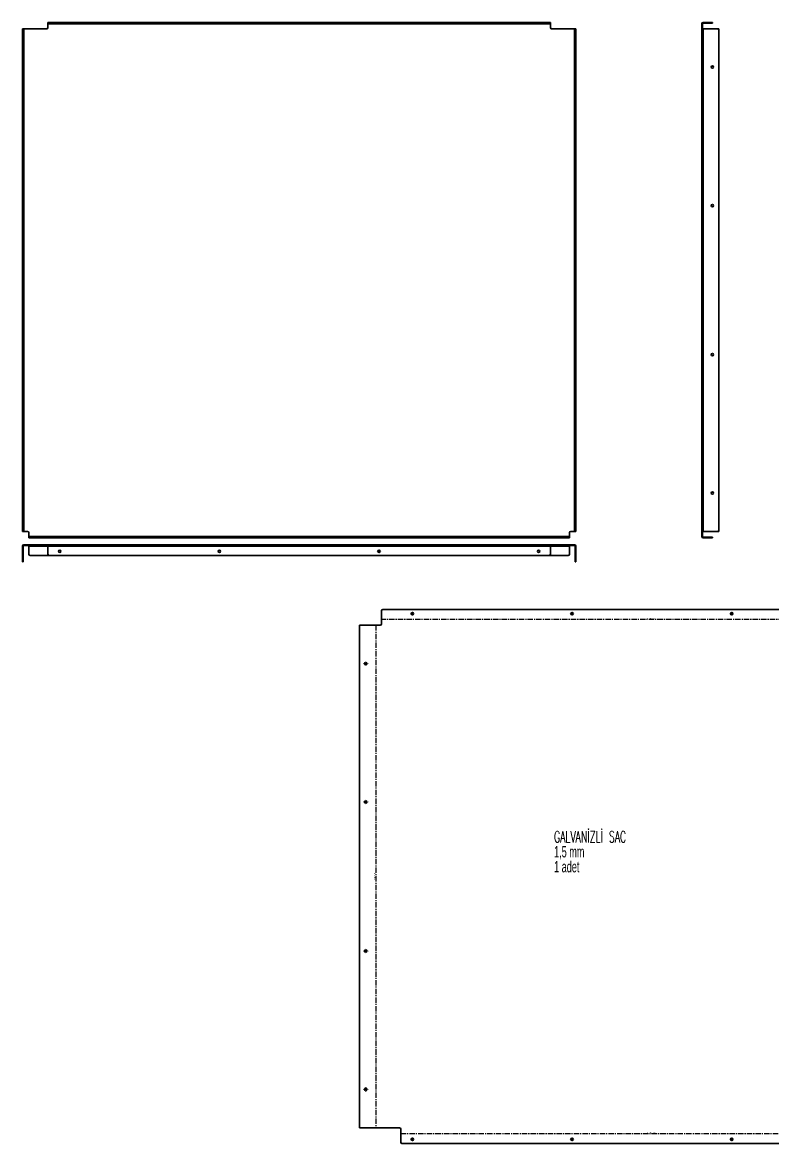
# Model space of a CAD drawing. Header units: millimetres. Extents: x -1349 to 2175, y -1193 to 1439.
# Drawn here: x -1349 to 413, y -1193 to 1439 of the extents above; entities that cross this region are included whole.
import ezdxf

# ---------------------------------------------------------------- set-up
doc = ezdxf.new("R2010")
doc.units = ezdxf.units.MM
doc.linetypes.add('CENTERX2', pattern=[20.32, 12.7, -2.54, 2.54, -2.54])
doc.styles.add('SLDTEXTSTYLE0', font='TXT', dxfattribs={"width": 0.605, "bigfont": 'bigfont'})
doc.styles.add('SLDTEXTSTYLE1', font='TXT', dxfattribs={"width": 0.605})
doc.styles.add('SLDTEXTSTYLE2', font='TXT', dxfattribs={"width": 0.5675})

# ---------------------------------------------------------------- blocks, each defined once
blk = doc.blocks.new('SW_NOTE_0')
at = {"color": 0, "linetype": 'Continuous', "lineweight": 0, "attachment_point": 1}
for s, insert, char_height, style in [('GALVANİZLİ SAC', (0, 34.1), 26.458, 'SLDTEXTSTYLE0'), ('1,5 mm', (0, -1.2), 26.46, 'SLDTEXTSTYLE1'), ('1 adet', (0, -36.4), 26.46, 'SLDTEXTSTYLE1')]:
    blk.add_mtext(s, dxfattribs=dict(at, insert=insert, char_height=char_height, style=style))
blk = doc.blocks.new('SW_CENTERMARKSYMBOL_0')
at = {"color": 0, "linetype": 'Continuous', "lineweight": 18}
for p, q in [((-5, 0), (-5.25, 0)), ((0, 0), (-2.5, 0)), ((0, 5), (0, 5.25)), ((0, 0), (0, 2.5)), ((0, 0), (0, -2.5)), ((0, 0), (2.5, 0)), ((5, 0), (5.25, 0)), ((0, -5), (0, -5.25))]:
    blk.add_line(p, q, dxfattribs=at)
blk = doc.blocks.new('SW_CENTERMARKSYMBOL_2')
at = {"color": 0, "linetype": 'Continuous', "lineweight": 18}
for p, q in [((-5, 0), (-5.25, 0)), ((0, 0), (-2.5, 0)), ((0, 5), (0, 5.25)), ((0, 0), (0, 2.5)), ((0, 0), (0, -2.5)), ((0, 0), (2.5, 0)), ((5, 0), (5.25, 0)), ((0, -5), (0, -5.25))]:
    blk.add_line(p, q, dxfattribs=at)
blk = doc.blocks.new('SW_CENTERMARKSYMBOL_3')
at = {"color": 0, "linetype": 'Continuous', "lineweight": 18}
for p, q in [((-5, 0), (-5.25, 0)), ((0, 0), (-2.5, 0)), ((0, 5), (0, 5.25)), ((0, 0), (0, 2.5)), ((0, 0), (0, -2.5)), ((0, 0), (2.5, 0)), ((5, 0), (5.25, 0)), ((0, -5), (0, -5.25))]:
    blk.add_line(p, q, dxfattribs=at)
blk = doc.blocks.new('SW_CENTERMARKSYMBOL_4')
at = {"color": 0, "linetype": 'Continuous', "lineweight": 18}
for p, q in [((-5, 0), (-5.25, 0)), ((0, 0), (-2.5, 0)), ((0, 5), (0, 5.25)), ((0, 0), (0, 2.5)), ((0, 0), (0, -2.5)), ((0, 0), (2.5, 0)), ((5, 0), (5.25, 0)), ((0, -5), (0, -5.25))]:
    blk.add_line(p, q, dxfattribs=at)
blk = doc.blocks.new('SW_CENTERMARKSYMBOL_6')
at = {"color": 0, "linetype": 'Continuous', "lineweight": 18}
for p, q in [((-5, 0), (-5.25, 0)), ((0, 0), (-2.5, 0)), ((0, 5), (0, 5.25)), ((0, 0), (0, 2.5)), ((0, 0), (0, -2.5)), ((0, 0), (2.5, 0)), ((5, 0), (5.25, 0)), ((0, -5), (0, -5.25))]:
    blk.add_line(p, q, dxfattribs=at)
blk = doc.blocks.new('SW_CENTERMARKSYMBOL_7')
at = {"color": 0, "linetype": 'Continuous', "lineweight": 18}
for p, q in [((-5, 0), (-5.25, 0)), ((0, 0), (-2.5, 0)), ((0, 5), (0, 5.25)), ((0, 0), (0, 2.5)), ((0, 0), (0, -2.5)), ((0, 0), (2.5, 0)), ((5, 0), (5.25, 0)), ((0, -5), (0, -5.25))]:
    blk.add_line(p, q, dxfattribs=at)
blk = doc.blocks.new('SW_CENTERMARKSYMBOL_8')
at = {"color": 0, "linetype": 'Continuous', "lineweight": 18}
for p, q in [((-5, 0), (-5.25, 0)), ((0, 0), (-2.5, 0)), ((0, 5), (0, 5.25)), ((0, 0), (0, 2.5)), ((0, 0), (0, -2.5)), ((0, 0), (2.5, 0)), ((5, 0), (5.25, 0)), ((0, -5), (0, -5.25))]:
    blk.add_line(p, q, dxfattribs=at)
blk = doc.blocks.new('SW_CENTERMARKSYMBOL_9')
at = {"color": 0, "linetype": 'Continuous', "lineweight": 18}
for p, q in [((-5, 0), (-5.25, 0)), ((0, 0), (-2.5, 0)), ((0, 5), (0, 5.25)), ((0, 0), (0, 2.5)), ((0, 0), (0, -2.5)), ((0, 0), (2.5, 0)), ((5, 0), (5.25, 0)), ((0, -5), (0, -5.25))]:
    blk.add_line(p, q, dxfattribs=at)
blk = doc.blocks.new('SW_CENTERMARKSYMBOL_10')
at = {"color": 0, "linetype": 'Continuous', "lineweight": 18}
for p, q in [((-5, 0), (-5.25, 0)), ((0, 0), (-2.5, 0)), ((0, 5), (0, 5.25)), ((0, 0), (0, 2.5)), ((0, 0), (0, -2.5)), ((0, 0), (2.5, 0)), ((5, 0), (5.25, 0)), ((0, -5), (0, -5.25))]:
    blk.add_line(p, q, dxfattribs=at)
blk = doc.blocks.new('SW_CENTERMARKSYMBOL_11')
at = {"color": 0, "linetype": 'Continuous', "lineweight": 18}
for p, q in [((-5, 0), (-5.25, 0)), ((0, 0), (-2.5, 0)), ((0, 5), (0, 5.25)), ((0, 0), (0, 2.5)), ((0, 0), (0, -2.5)), ((0, 0), (2.5, 0)), ((5, 0), (5.25, 0)), ((0, -5), (0, -5.25))]:
    blk.add_line(p, q, dxfattribs=at)
blk = doc.blocks.new('SW_CENTERMARKSYMBOL_12')
at = {"color": 0, "linetype": 'Continuous', "lineweight": 18}
for p, q in [((-5, 0), (-5.25, 0)), ((0, 0), (-2.5, 0)), ((0, 5), (0, 5.25)), ((0, 0), (0, 2.5)), ((0, 0), (0, -2.5)), ((0, 0), (2.5, 0)), ((5, 0), (5.25, 0)), ((0, -5), (0, -5.25))]:
    blk.add_line(p, q, dxfattribs=at)

msp = doc.modelspace()

# ---------------------------------------------------------------- linework, layer by layer
at = {"color": 7, "linetype": 'Continuous', "lineweight": 35}
for p, q in [((-1349.3, 1424.2), (-1347.8, 1424.2)), ((-1349.3, 1421.2), (-1349.3, 1424.2)), ((-1347.8, 1424.2), (-1347.8, 1421.2)), ((-1346.3, 1424.2), (-1347.8, 1424.2)), ((-1346.3, 244.2), (-1346.3, 1424.2)), ((-1346.3, 1424.2), (-1292.3, 1424.2)), ((-1289.3, 1437.7), (-1289.3, 1439.2)), ((-1289.3, 1439.2), (-1286.3, 1439.2)), ((-1286.3, 1437.7), (-1289.3, 1437.7)), ((-1289.3, 1437.7), (-1289.3, 1436.2)), ((-1289.3, 1436.2), (-109.3, 1436.2)), ((-1289.3, 1427.2), (-1289.3, 1436.2)), ((-1286.3, 1439.2), (-1286.3, 1437.7)), ((-1286.3, 1439.2), (-112.3, 1439.2)), ((-1286.3, 1437.7), (-112.3, 1437.7)), ((-112.3, 1437.7), (-112.3, 1439.2)), ((-112.3, 1439.2), (-109.3, 1439.2)), ((-109.3, 1437.7), (-112.3, 1437.7)), ((-109.3, 1439.2), (-109.3, 1437.7)), ((-109.3, 1436.2), (-109.3, 1437.7)), ((-109.3, 1436.2), (-109.3, 1427.2)), ((-106.3, 1424.2), (-52.3, 1424.2)), ((-52.3, 1424.2), (-52.3, 244.2)), ((-50.8, 1424.2), (-52.3, 1424.2)), ((-50.8, 1424.2), (-50.8, 244.2)), ((-49.3, 1424.2), (-50.8, 1424.2)), ((-49.3, 1424.2), (-49.3, 244.2)), ((247.9, 1436.2), (246.4, 1436.2)), ((246.4, 1427.2), (246.4, 1436.2)), ((246.4, 1427.2), (247.9, 1427.2)), ((246.4, 1424.2), (246.4, 1427.2)), ((246.4, 244.2), (246.4, 1424.2)), ((246.4, 1424.2), (249.4, 1424.2)), ((247.9, 1427.2), (247.9, 1436.2)), ((247.9, 1427.2), (247.9, 1424.2)), ((249.4, 1437.7), (249.4, 1439.2)), ((249.4, 1439.2), (268.4, 1439.2)), ((249.4, 1437.7), (268.4, 1437.7)), ((249.4, 244.2), (249.4, 1424.2)), ((283.4, 1424.2), (249.4, 1424.2)), ((268.4, 1437.7), (268.4, 1439.2)), ((268.4, 1439.2), (271.4, 1439.2)), ((271.4, 1437.7), (268.4, 1437.7)), ((271.4, 1439.2), (271.4, 1437.7)), ((283.4, 1424.2), (286.4, 1424.2)), ((286.4, 1424.2), (286.4, 1421.2)), ((-1349.3, 247.2), (-1349.3, 1421.2)), ((-1347.8, 1421.2), (-1349.3, 1421.2)), ((-1347.8, 247.2), (-1347.8, 1421.2)), ((286.4, 247.2), (286.4, 1421.2)), ((-1349.3, 247.2), (-1347.8, 247.2)), ((-1349.3, 244.2), (-1349.3, 247.2)), ((-1347.8, 244.2), (-1349.3, 244.2)), ((-1347.8, 247.2), (-1347.8, 244.2)), ((-1347.8, 244.2), (-1346.3, 244.2)), ((-1337.3, 244.2), (-1346.3, 244.2)), ((-1334.3, 232.2), (-1334.3, 241.2)), ((-64.3, 241.2), (-64.3, 232.2)), ((-52.3, 244.2), (-61.3, 244.2)), ((-52.3, 244.2), (-50.8, 244.2)), ((-49.3, 244.2), (-50.8, 244.2)), ((249.4, 244.2), (246.4, 244.2)), ((246.4, 241.2), (246.4, 244.2)), ((247.9, 241.2), (246.4, 241.2)), ((246.4, 232.2), (246.4, 241.2)), ((247.9, 244.2), (247.9, 241.2)), ((247.9, 232.2), (247.9, 241.2)), ((249.4, 244.2), (283.4, 244.2)), ((286.4, 244.2), (283.4, 244.2)), ((286.4, 247.2), (286.4, 244.2)), ((-1346.3, 211), (-1346.3, 212.5)), ((-1346.3, 212.5), (-1292.3, 212.5)), ((-1346.3, 211), (-1292.3, 211)), ((-64.3, 232.2), (-1334.3, 232.2)), ((-1334.3, 232.2), (-1334.3, 230.7)), ((-1334.3, 229.2), (-1334.3, 230.7)), ((-1334.3, 230.7), (-1331.3, 230.7)), ((-1331.3, 229.2), (-1334.3, 229.2)), ((-1334.3, 211), (-1334.3, 209.5)), ((-1331.3, 230.7), (-1331.3, 229.2)), ((-67.3, 230.7), (-1331.3, 230.7)), ((-67.3, 229.2), (-1331.3, 229.2)), ((-1292.3, 211), (-1292.3, 212.5)), ((-1292.3, 212.5), (-1289.3, 212.5)), ((-1289.3, 211), (-1292.3, 211)), ((-1289.3, 212.5), (-109.3, 212.5)), ((-1289.3, 209.5), (-1289.3, 212.5)), ((-109.3, 212.5), (-109.3, 209.5)), ((-109.3, 212.5), (-106.3, 212.5)), ((-106.3, 211), (-109.3, 211)), ((-106.3, 212.5), (-106.3, 211)), ((-106.3, 212.5), (-52.3, 212.5)), ((-106.3, 211), (-52.3, 211)), ((-67.3, 229.2), (-67.3, 230.7)), ((-67.3, 230.7), (-64.3, 230.7)), ((-64.3, 229.2), (-67.3, 229.2)), ((-64.3, 230.7), (-64.3, 232.2)), ((-64.3, 230.7), (-64.3, 229.2)), ((-64.3, 209.5), (-64.3, 211)), ((-52.3, 211), (-52.3, 212.5)), ((247.9, 232.2), (246.4, 232.2)), ((249.4, 230.7), (249.4, 229.2)), ((268.4, 230.7), (249.4, 230.7)), ((268.4, 229.2), (249.4, 229.2)), ((268.4, 229.2), (268.4, 230.7)), ((268.4, 230.7), (271.4, 230.7)), ((271.4, 229.2), (268.4, 229.2)), ((271.4, 230.7), (271.4, 229.2)), ((-1347.8, 209.5), (-1349.3, 209.5)), ((-1349.3, 175.5), (-1349.3, 209.5)), ((-1347.8, 175.5), (-1347.8, 209.5)), ((-1334.3, 209.5), (-1289.3, 209.5)), ((-1334.3, 190.5), (-1334.3, 209.5)), ((-1286.3, 187.5), (-1331.3, 187.5)), ((-1289.3, 209.5), (-1289.3, 190.5)), ((-1289.3, 209.5), (-109.3, 209.5)), ((-1286.3, 187.5), (-112.3, 187.5)), ((-67.3, 187.5), (-112.3, 187.5)), ((-109.3, 190.5), (-109.3, 209.5)), ((-109.3, 209.5), (-64.3, 209.5)), ((-64.3, 209.5), (-64.3, 190.5)), ((-50.8, 209.5), (-49.3, 209.5)), ((-50.8, 209.5), (-50.8, 172.5)), ((-49.3, 209.5), (-49.3, 172.5)), ((-1349.3, 175.5), (-1347.8, 175.5)), ((-1349.3, 172.5), (-1349.3, 175.5)), ((-1347.8, 172.5), (-1349.3, 172.5)), ((-1347.8, 175.5), (-1347.8, 172.5)), ((-49.3, 172.5), (-50.8, 172.5)), ((-505.8, 26.8), (-505.8, 57.8)), ((-502.8, 60.8), (761.2, 60.8)), ((-557.8, -1156.2), (-557.8, 23.8)), ((-557.8, 23.8), (-508.8, 23.8)), ((-463.8, -1156.2), (-557.8, -1156.2)), ((-460.8, -1190.2), (-460.8, -1159.2)), ((716.2, -1193.2), (-457.8, -1193.2))]:
    msp.add_line(p, q, dxfattribs=at)
at = {"color": 7, "linetype": 'CENTERX2'}
for p, q in [((764.2, 37.3), (-505.8, 37.3)), ((-519.3, 23.8), (-519.3, -1156.2)), ((-460.8, -1169.7), (719.2, -1169.7))]:
    msp.add_line(p, q, dxfattribs=at)
at = {"color": 7, "linetype": 'Continuous', "lineweight": 35}
for centre in [(271.4, 1334.2), (271.4, 1009.2), (271.4, 659.2), (271.4, 334.2), (-1261.8, 197.5), (-886.8, 197.5), (-511.8, 197.5), (-136.8, 197.5), (-433.3, 50.8), (-58.3, 50.8), (316.7, 50.8), (-542.8, -66.2), (-542.8, -391.2), (-542.8, -741.2), (-542.8, -1066.2), (-433.3, -1183.2), (-58.3, -1183.2), (316.7, -1183.2)]:
    msp.add_circle(centre, 2.75, dxfattribs=at)
for centre, radius, start, end in [((-1292.3, 1427.2), 3, 270, 0), ((-106.3, 1427.2), 3, 180, 270), ((249.4, 1436.2), 3, 90, 180), ((249.4, 1436.2), 1.5, 90, 180), ((283.4, 1421.2), 3, 0, 90), ((-1337.3, 241.2), 3, 0, 90), ((-61.3, 241.2), 3, 90, 180), ((283.4, 247.2), 3, 270, 0), ((-1346.3, 209.5), 3, 90, 180), ((-1346.3, 209.5), 1.5, 90, 180), ((-52.3, 209.5), 3, 0, 90), ((-52.3, 209.5), 1.5, 0, 90), ((249.4, 232.2), 3, 180, 270), ((249.4, 232.2), 1.5, 180, 270), ((-1331.3, 190.5), 3, 180, 270), ((-1286.3, 190.5), 3, 180, 270), ((-112.3, 190.5), 3, 270, 0), ((-67.3, 190.5), 3, 270, 0), ((-502.8, 57.8), 3, 90, 180), ((-508.8, 26.8), 3, 270, 0), ((-463.8, -1159.2), 3, 0, 90), ((-457.8, -1190.2), 3, 180, 270)]:
    msp.add_arc(centre, radius, start, end, dxfattribs=at)

# ---------------------------------------------------------------- block references
at = {"color": 7, "linetype": 'Continuous', "lineweight": 0}
for name, p in [('SW_CENTERMARKSYMBOL_0', (-511.8, 197.5)), ('SW_NOTE_0', (-100.6, -493.6))]:
    msp.add_blockref(name, p, dxfattribs=at)
at = {"color": 7, "linetype": 'Continuous', "lineweight": 18}
for name, p in [('SW_CENTERMARKSYMBOL_4', (-433.3, 50.8)), ('SW_CENTERMARKSYMBOL_3', (-58.3, 50.8)), ('SW_CENTERMARKSYMBOL_2', (316.7, 50.8)), ('SW_CENTERMARKSYMBOL_12', (-542.8, -66.2)), ('SW_CENTERMARKSYMBOL_11', (-542.8, -391.2)), ('SW_CENTERMARKSYMBOL_10', (-542.8, -741.2)), ('SW_CENTERMARKSYMBOL_9', (-542.8, -1066.2)), ('SW_CENTERMARKSYMBOL_8', (-433.3, -1183.2)), ('SW_CENTERMARKSYMBOL_7', (-58.3, -1183.2)), ('SW_CENTERMARKSYMBOL_6', (316.7, -1183.2))]:
    msp.add_blockref(name, p, dxfattribs=at)

# ---------------------------------------------------------------- texts
at = {"color": 7, "linetype": 'Continuous', "lineweight": 0, "char_height": 3, "attachment_point": 2, "style": 'SLDTEXTSTYLE2'}
for insert in [(128.4, 41.1), (128.4, -1165.8)]:
    msp.add_mtext('UP  90°  R 1.5', dxfattribs=dict(at, insert=insert))
at = {"color": 7, "linetype": 'Continuous', "lineweight": 0, "insert": (-523.2, -567), "char_height": 3, "attachment_point": 2, "rotation": 90, "style": 'SLDTEXTSTYLE2'}
msp.add_mtext('UP  90°  R 1.5', dxfattribs=at)

doc.saveas('drawing.dxf')
